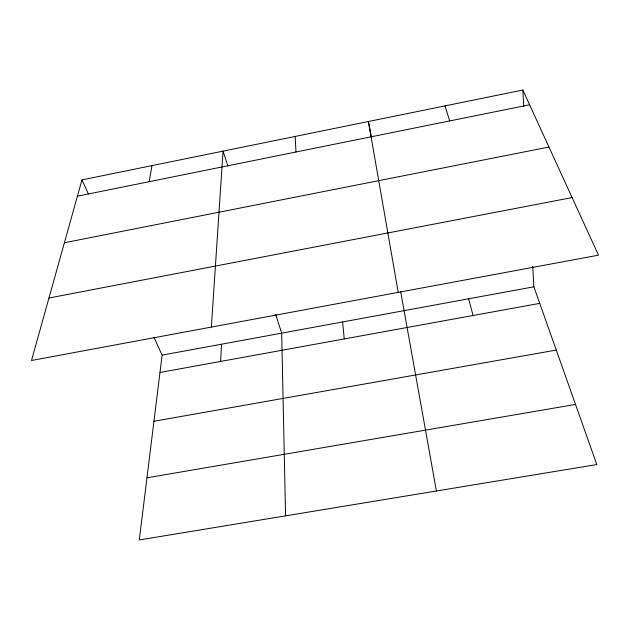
<?xml version="1.0" encoding="UTF-8"?>
<svg xmlns="http://www.w3.org/2000/svg" width="630" height="630" viewBox="0 0 630 630"><rect width="100%" height="100%" fill="white"/><g stroke="black" fill="none" stroke-linecap="round" stroke-linejoin="round"><path stroke-width="0.94" d="M220.626 361.431L221.532 344.208M211.365 327.08L223.052 151.129L227.871 166.084M154.019 337.404L162.123 355.123L139.277 539.965L596.815 464.554L533.87 286.808L532.72 266.38M149.153 181.684L151.987 165.619M81.963 179.889L31.5 360.486L598.5 255.174L522.837 90.035L81.963 179.889L88.444 194.056M77.403 196.19L529.586 104.777M64.394 242.755L548.958 147.042M48.951 298.029L572.111 197.576M162.123 355.123L533.87 286.808M159.981 372.472L539.729 303.361M153.948 421.273L556.266 350.067M146.963 477.808L575.529 404.436M275.664 314.457L281.689 333.152L285.563 515.852M445.016 105.895L449.694 120.928M468.649 298.793L473.059 315.496M371.322 136.852L368.408 121.511L398.223 292.375M400.664 291.572L436.409 490.99M342.594 321.961L344.256 338.932M522.837 90.035L523.766 106.572M295.186 136.434L295.966 152.003"/></g></svg>
